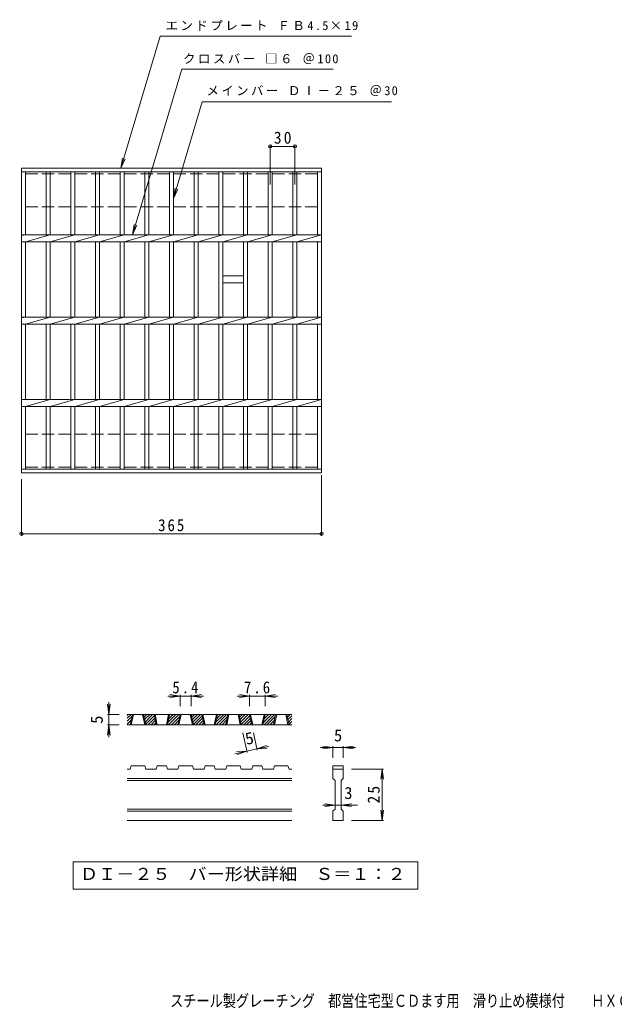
# Model space of a CAD drawing. Units: millimetres, scale not verified, with parts at other scales. Extents: x -614 to 831, y -677 to 524.
# Drawn here: x -614 to 109, y -677 to 524 of the extents above; entities that cross this region are included whole.
import ezdxf
from ezdxf.enums import TextEntityAlignment as Align

# ---------------------------------------------------------------- set-up
doc = ezdxf.new("R2010")
doc.units = ezdxf.units.MM
doc.header["$LTSCALE"] = 5
doc.header["$PDMODE"] = 32
doc.header["$PDSIZE"] = 4
doc.linetypes.add('DASHED3', pattern=[4, 3, -1])
for name, color, linetype, lineweight in [('A-1_ピット', 2, 'Continuous', 9), ('A-2_蓋', 3, 'Continuous', 9), ('A-4_寸法', 7, 'Continuous', 9), ('A-5_仕様文', 7, 'Continuous', 9), ('D-0_通り芯', 3, 'Continuous', 9), ('D-4_寸法', 7, 'Continuous', 9), ('F-5_F-5ﾚｲﾔ', 2, 'Continuous', 9)]:
    doc.layers.add(name, color=color, linetype=linetype, lineweight=lineweight)
doc.styles.add('ＭＳ ゴシック', font='')
doc.styles.get('ＭＳ ゴシック').set_extended_font_data('MS Gothic')

msp = doc.modelspace()

# ---------------------------------------------------------------- linework, layer by layer
at = {"layer": 'A-1_ピット', "linetype": 'DASHED3'}
for p, q in [((-607.096, 336.595), (-252.096, 336.595)), ((-252.096, 336.595), (-252.096, 296.595)), ((-252.096, -19.405), (-252.096, 20.595)), ((-607.096, -19.405), (-252.096, -19.405))]:
    msp.add_line(p, q, dxfattribs=at)
for points in [[(-607.096, 336.595), (-607.096, 296.595), (-252.096, 296.595)], [(-607.096, -19.405), (-607.096, 20.595), (-252.096, 20.595)]]:
    msp.add_lwpolyline(points, dxfattribs=at)
at = {"layer": 'A-2_蓋'}
for p, q in [((-612.096, -26.405), (-612.096, 343.595)), ((-612.096, 343.595), (-247.096, 343.595)), ((-612.096, 339.095), (-247.096, 339.095)), ((-607.096, 262.834), (-607.096, 339.095)), ((-582.096, 339.095), (-582.096, 262.834)), ((-577.096, 339.095), (-577.096, 262.834)), ((-552.096, 339.095), (-552.096, 262.834)), ((-547.095, 339.095), (-547.095, 262.834)), ((-522.096, 339.095), (-522.096, 262.834)), ((-517.096, 339.095), (-517.096, 262.834)), ((-492.096, 339.095), (-492.096, 262.834)), ((-487.096, 339.095), (-487.096, 262.834)), ((-462.096, 339.095), (-462.096, 262.834)), ((-457.096, 339.095), (-457.096, 262.834)), ((-432.095, 339.095), (-432.095, 262.834)), ((-427.096, 339.095), (-427.096, 262.834)), ((-402.096, 339.095), (-402.096, 262.834)), ((-397.096, 339.095), (-397.096, 262.834)), ((-372.096, 339.095), (-372.096, 262.834)), ((-367.096, 339.095), (-367.096, 262.834)), ((-342.096, 339.095), (-342.096, 262.834)), ((-337.096, 339.095), (-337.096, 262.834)), ((-312.096, 339.095), (-312.096, 262.834)), ((-307.096, 339.095), (-307.096, 262.834)), ((-282.096, 339.095), (-282.096, 262.834)), ((-277.096, 339.095), (-277.096, 262.834)), ((-252.096, 339.095), (-252.096, 262.834)), ((-247.096, 343.595), (-247.096, -26.405)), ((-607.096, 262.834), (-612.096, 261.834)), ((-612.096, 262.834), (-247.096, 262.834)), ((-612.096, 254.355), (-247.096, 254.355)), ((-577.096, 262.834), (-607.096, 254.355)), ((-607.096, 162.835), (-607.096, 254.355)), ((-582.096, 254.355), (-582.096, 162.835)), ((-547.095, 262.834), (-577.096, 254.355)), ((-577.096, 254.355), (-577.096, 162.835)), ((-552.096, 254.355), (-552.096, 162.835)), ((-517.096, 262.834), (-547.095, 254.355)), ((-547.095, 254.355), (-547.095, 162.835)), ((-522.096, 254.355), (-522.096, 162.835)), ((-487.096, 262.834), (-517.096, 254.355)), ((-517.096, 254.355), (-517.096, 162.835)), ((-492.096, 254.355), (-492.096, 162.835)), ((-457.096, 262.834), (-487.096, 254.355)), ((-487.096, 254.355), (-487.096, 162.835)), ((-462.096, 254.355), (-462.096, 162.835)), ((-427.096, 262.834), (-457.096, 254.355)), ((-457.096, 254.355), (-457.096, 162.835)), ((-432.095, 254.355), (-432.095, 162.835)), ((-397.096, 262.834), (-427.096, 254.355)), ((-427.096, 254.355), (-427.096, 162.835)), ((-402.096, 254.355), (-402.096, 162.835)), ((-367.096, 262.834), (-397.096, 254.355)), ((-397.096, 254.355), (-397.096, 162.835)), ((-372.096, 254.355), (-372.096, 162.835)), ((-337.096, 262.834), (-367.096, 254.355)), ((-367.096, 254.355), (-367.096, 162.835)), ((-342.096, 254.355), (-342.096, 162.835)), ((-307.096, 262.834), (-337.096, 254.355)), ((-337.096, 254.355), (-337.096, 162.835)), ((-312.096, 254.355), (-312.096, 162.835)), ((-277.096, 262.834), (-307.096, 254.355)), ((-307.096, 254.355), (-307.096, 162.835)), ((-282.096, 254.355), (-282.096, 162.835)), ((-247.096, 262.834), (-277.096, 254.355)), ((-277.096, 254.355), (-277.096, 162.835)), ((-252.096, 254.355), (-252.096, 162.835)), ((-367.096, 212.834), (-342.096, 212.834)), ((-367.096, 204.355), (-342.096, 204.355)), ((-607.096, 162.834), (-612.096, 161.834)), ((-612.096, 162.834), (-247.096, 162.834)), ((-577.096, 162.834), (-607.096, 154.355)), ((-547.095, 162.834), (-577.096, 154.355)), ((-517.096, 162.834), (-547.095, 154.355)), ((-487.096, 162.834), (-517.096, 154.355)), ((-457.096, 162.834), (-487.096, 154.355)), ((-427.096, 162.834), (-457.096, 154.355)), ((-397.096, 162.834), (-427.096, 154.355)), ((-367.096, 162.834), (-397.096, 154.355)), ((-337.096, 162.834), (-367.096, 154.355)), ((-307.096, 162.834), (-337.096, 154.355)), ((-277.096, 162.834), (-307.096, 154.355)), ((-247.096, 162.834), (-277.096, 154.355)), ((-612.096, 154.355), (-247.096, 154.355)), ((-607.096, 62.834), (-607.096, 154.355)), ((-582.096, 154.355), (-582.096, 62.834)), ((-577.096, 154.355), (-577.096, 62.834)), ((-552.096, 154.355), (-552.096, 62.834)), ((-547.095, 154.355), (-547.095, 62.834)), ((-522.096, 154.355), (-522.096, 62.834)), ((-517.096, 154.355), (-517.096, 62.834)), ((-492.096, 154.355), (-492.096, 62.834)), ((-487.096, 154.355), (-487.096, 62.834)), ((-462.096, 154.355), (-462.096, 62.834)), ((-457.096, 154.355), (-457.096, 62.834)), ((-432.095, 154.355), (-432.095, 62.834)), ((-427.096, 154.355), (-427.096, 62.834)), ((-402.096, 154.355), (-402.096, 62.834)), ((-397.096, 154.355), (-397.096, 62.834)), ((-372.096, 154.355), (-372.096, 62.834)), ((-367.096, 154.355), (-367.096, 62.834)), ((-342.096, 154.355), (-342.096, 62.834)), ((-337.096, 154.355), (-337.096, 62.834)), ((-312.096, 154.355), (-312.096, 62.834)), ((-307.096, 154.355), (-307.096, 62.834)), ((-282.096, 154.355), (-282.096, 62.834)), ((-277.096, 154.355), (-277.096, 62.834)), ((-252.096, 154.355), (-252.096, 62.834)), ((-612.096, 62.835), (-247.096, 62.835)), ((-577.096, 62.835), (-607.096, 54.354)), ((-547.095, 62.835), (-577.096, 54.354)), ((-517.096, 62.835), (-547.095, 54.354)), ((-487.096, 62.835), (-517.096, 54.354)), ((-457.096, 62.835), (-487.096, 54.354)), ((-427.096, 62.835), (-457.096, 54.354)), ((-397.096, 62.835), (-427.096, 54.354)), ((-367.096, 62.835), (-397.096, 54.354)), ((-337.096, 62.835), (-367.096, 54.354)), ((-307.096, 62.835), (-337.096, 54.354)), ((-277.096, 62.835), (-307.096, 54.354)), ((-247.096, 62.835), (-277.096, 54.354)), ((-612.096, 54.354), (-247.096, 54.354)), ((-607.096, -21.905), (-607.096, 54.354)), ((-582.096, 54.354), (-582.096, -21.905)), ((-577.096, 54.354), (-577.096, -21.905)), ((-552.096, 54.354), (-552.096, -21.905)), ((-547.095, 54.354), (-547.095, -21.905)), ((-522.096, 54.354), (-522.096, -21.905)), ((-517.096, 54.354), (-517.096, -21.905)), ((-492.096, 54.354), (-492.096, -21.905)), ((-487.096, 54.354), (-487.096, -21.905)), ((-462.096, 54.354), (-462.096, -21.905)), ((-457.096, 54.354), (-457.096, -21.905)), ((-432.095, 54.354), (-432.095, -21.905)), ((-427.096, 54.354), (-427.096, -21.905)), ((-402.096, 54.354), (-402.096, -21.905)), ((-397.096, 54.354), (-397.096, -21.905)), ((-372.096, 54.354), (-372.096, -21.905)), ((-367.096, 54.354), (-367.096, -21.905)), ((-342.096, 54.354), (-342.096, -21.905)), ((-337.096, 54.354), (-337.096, -21.905)), ((-312.096, 54.354), (-312.096, -21.905)), ((-307.096, 54.354), (-307.096, -21.905)), ((-282.096, 54.354), (-282.096, -21.905)), ((-277.096, 54.354), (-277.096, -21.905)), ((-252.096, 54.354), (-252.096, -21.905)), ((-247.096, -21.905), (-612.096, -21.905)), ((-247.096, -26.405), (-612.096, -26.405))]:
    msp.add_line(p, q, dxfattribs=at)
at = {"layer": 'A-4_寸法'}
for p, q in [((-443.414, 504.097), (-210.584, 504.097)), ((-417.123, 464.097), (-233.047, 464.097)), ((-392.257, 424.097), (-162.296, 424.097)), ((-309.596, 323.716), (-309.596, 371.687)), ((-309.596, 370.187), (-279.596, 370.187)), ((-279.596, 323.716), (-279.596, 371.687)), ((-427.096, 306.957), (-425.127, 319.301)), ((-427.096, 306.957), (-421.999, 318.371)), ((-476.981, 262.834), (-475.012, 275.178)), ((-476.981, 262.834), (-471.884, 274.248)), ((-612.096, -33.905), (-612.096, -101.958)), ((-247.096, -29.405), (-247.096, -101.958)), ((-612.096, -100.458), (-247.096, -100.458))]:
    msp.add_line(p, q, dxfattribs=at)
for p in [(-309.596, 370.187), (-279.596, 370.187), (-612.096, -100.458), (-247.096, -100.458)]:
    msp.add_point(p, dxfattribs=at)
at = {"layer": 'A-5_仕様文'}
for p, q in [((-417.123, 464.097), (-476.981, 262.834)), ((-392.257, 424.097), (-427.096, 306.957)), ((-491.149, 343.595), (-486.058, 355.011))]:
    msp.add_line(p, q, dxfattribs=at)
msp.add_lwpolyline([(-443.414, 504.097), (-491.149, 343.595), (-489.187, 355.94)], dxfattribs=at)
at = {"layer": 'D-0_通り芯'}
for p, q in [((-483.308, -324.476), (-478.775, -319.942)), ((-483.308, -320.94), (-482.31, -319.942)), ((-283.308, -319.942), (-483.308, -319.942)), ((-483.308, -328.011), (-477.727, -322.43)), ((-479.87, -332.442), (-477.195, -319.942)), ((-478.62, -332.442), (-475.945, -319.942)), ((-464.87, -319.942), (-462.195, -332.442)), ((-463.62, -319.942), (-460.945, -332.442)), ((-463.534, -320.341), (-463.135, -319.942)), ((-462.911, -323.254), (-459.6, -319.942)), ((-462.288, -326.166), (-456.064, -319.942)), ((-461.665, -329.078), (-452.529, -319.942)), ((-461.041, -331.991), (-450.512, -321.461)), ((-448.162, -332.442), (-450.837, -319.942)), ((-446.912, -332.442), (-449.587, -319.942)), ((-433.162, -319.942), (-435.837, -332.442)), ((-431.912, -319.942), (-434.587, -332.442)), ((-433.999, -329.697), (-424.244, -319.942)), ((-433.209, -332.442), (-420.709, -319.942)), ((-433.037, -325.199), (-427.78, -319.942)), ((-432.074, -320.701), (-431.315, -319.942)), ((-429.673, -332.442), (-419.661, -322.43)), ((-421.804, -332.442), (-419.129, -319.942)), ((-420.554, -332.442), (-417.879, -319.942)), ((-406.804, -319.942), (-404.129, -332.442)), ((-405.554, -319.942), (-402.879, -332.442)), ((-405.468, -320.341), (-405.069, -319.942)), ((-404.845, -323.254), (-401.534, -319.942)), ((-404.222, -326.166), (-397.998, -319.942)), ((-403.599, -329.078), (-394.463, -319.942)), ((-402.975, -331.991), (-392.446, -321.461)), ((-390.096, -332.442), (-392.771, -319.942)), ((-388.846, -332.442), (-391.521, -319.942)), ((-375.096, -319.942), (-377.771, -332.442)), ((-373.846, -319.942), (-376.521, -332.442)), ((-375.933, -329.697), (-366.178, -319.942)), ((-375.143, -332.442), (-362.643, -319.942)), ((-374.971, -325.199), (-369.714, -319.942)), ((-374.008, -320.701), (-373.249, -319.942)), ((-371.607, -332.442), (-361.595, -322.43)), ((-363.738, -332.442), (-361.063, -319.942)), ((-362.488, -332.442), (-359.813, -319.942)), ((-348.738, -319.942), (-346.063, -332.442)), ((-347.488, -319.942), (-344.813, -332.442)), ((-347.402, -320.341), (-347.003, -319.942)), ((-346.779, -323.254), (-343.468, -319.942)), ((-346.156, -326.166), (-339.932, -319.942)), ((-345.533, -329.078), (-336.397, -319.942)), ((-344.909, -331.991), (-334.38, -321.461)), ((-332.03, -332.442), (-334.705, -319.942)), ((-330.78, -332.442), (-333.455, -319.942)), ((-317.03, -319.942), (-319.705, -332.442)), ((-315.78, -319.942), (-318.455, -332.442)), ((-317.867, -329.697), (-308.112, -319.942)), ((-317.077, -332.442), (-304.577, -319.942)), ((-316.905, -325.199), (-311.648, -319.942)), ((-315.942, -320.701), (-315.183, -319.942)), ((-313.541, -332.442), (-303.529, -322.43)), ((-305.672, -332.442), (-302.997, -319.942)), ((-304.422, -332.442), (-301.747, -319.942)), ((-290.672, -319.942), (-287.997, -332.442)), ((-289.422, -319.942), (-286.747, -332.442)), ((-289.336, -320.341), (-288.937, -319.942)), ((-288.713, -323.254), (-285.402, -319.942)), ((-288.09, -326.166), (-283.308, -321.384)), ((-483.308, -331.547), (-478.69, -326.928)), ((-283.308, -332.442), (-483.308, -332.442)), ((-480.668, -332.442), (-479.652, -331.426)), ((-457.958, -332.442), (-449.888, -324.373)), ((-454.422, -332.442), (-449.265, -327.285)), ((-450.887, -332.442), (-448.642, -330.198)), ((-426.138, -332.442), (-420.624, -326.928)), ((-422.602, -332.442), (-421.586, -331.426)), ((-399.892, -332.442), (-391.822, -324.373)), ((-396.356, -332.442), (-391.199, -327.285)), ((-392.821, -332.442), (-390.576, -330.198)), ((-368.072, -332.442), (-362.558, -326.928)), ((-364.536, -332.442), (-363.52, -331.426)), ((-341.826, -332.442), (-333.756, -324.373)), ((-338.29, -332.442), (-333.133, -327.285)), ((-334.755, -332.442), (-332.51, -330.198)), ((-310.006, -332.442), (-304.492, -326.928)), ((-306.47, -332.442), (-305.454, -331.426)), ((-287.467, -329.078), (-283.308, -324.92)), ((-286.843, -331.991), (-283.308, -328.455)), ((-283.76, -332.442), (-283.308, -331.991)), ((-479.87, -386.192), (-478.62, -382.442)), ((-462.195, -382.442), (-478.62, -382.442)), ((-462.195, -382.442), (-460.945, -386.192)), ((-448.162, -386.192), (-446.912, -382.442)), ((-435.837, -382.442), (-446.912, -382.442)), ((-435.837, -382.442), (-434.587, -386.192)), ((-421.804, -386.192), (-420.554, -382.442)), ((-404.129, -382.442), (-420.554, -382.442)), ((-402.879, -386.192), (-404.129, -382.442)), ((-390.096, -386.192), (-388.846, -382.442)), ((-377.771, -382.442), (-388.846, -382.442)), ((-377.771, -382.442), (-376.521, -386.192)), ((-363.738, -386.192), (-362.488, -382.442)), ((-362.488, -382.442), (-346.063, -382.442)), ((-344.813, -386.192), (-346.063, -382.442)), ((-332.03, -386.192), (-330.78, -382.442)), ((-319.705, -382.442), (-330.78, -382.442)), ((-319.705, -382.442), (-318.455, -386.192)), ((-305.672, -386.192), (-304.422, -382.442)), ((-304.422, -382.442), (-287.997, -382.442)), ((-286.747, -386.192), (-287.997, -382.442)), ((-233.308, -382.442), (-220.808, -382.442)), ((-233.308, -382.442), (-233.308, -386.192)), ((-220.808, -382.442), (-220.808, -386.192)), ((-479.87, -386.192), (-483.308, -386.192)), ((-448.162, -386.192), (-460.945, -386.192)), ((-421.804, -386.192), (-434.587, -386.192)), ((-390.096, -386.192), (-402.879, -386.192)), ((-363.738, -386.192), (-376.521, -386.192)), ((-332.03, -386.192), (-344.813, -386.192)), ((-305.672, -386.192), (-318.455, -386.192)), ((-283.308, -386.192), (-286.747, -386.192)), ((-233.308, -386.192), (-220.808, -386.192)), ((-233.308, -397.442), (-233.308, -386.192)), ((-220.808, -386.192), (-220.808, -397.442)), ((-283.308, -397.442), (-483.308, -397.442)), ((-283.308, -399.942), (-483.308, -399.942)), ((-233.308, -397.442), (-230.808, -399.942)), ((-230.808, -434.942), (-230.808, -399.942)), ((-223.308, -399.942), (-220.808, -397.442)), ((-223.308, -399.942), (-223.308, -434.942)), ((-283.308, -434.942), (-483.308, -434.942)), ((-283.308, -437.442), (-483.308, -437.442)), ((-223.308, -434.942), (-220.808, -437.442)), ((-220.808, -437.442), (-220.808, -448.692)), ((-283.308, -448.692), (-483.308, -448.692)), ((-220.808, -448.692), (-233.308, -448.692))]:
    msp.add_line(p, q, dxfattribs=at)
msp.add_lwpolyline([(-233.308, -448.692), (-233.308, -437.442), (-230.808, -434.942)], dxfattribs=at)
at = {"layer": 'D-0_通り芯', "color": 7}
msp.add_lwpolyline([(-549.135, -498.692), (-549.135, -531.918), (-129.981, -531.918), (-129.981, -498.692)], close=True, dxfattribs=at)
at = {"layer": 'D-4_寸法'}
for p, q in [((-419.129, -297.442), (-434.129, -297.442)), ((-419.129, -297.442), (-431.522, -295.811)), ((-419.129, -297.442), (-431.522, -299.074)), ((-419.129, -295.942), (-419.129, -309.942)), ((-405.554, -297.442), (-419.129, -297.442)), ((-405.554, -297.442), (-393.161, -295.811)), ((-405.554, -295.942), (-405.554, -309.942)), ((-405.554, -297.442), (-393.161, -299.074)), ((-405.554, -297.442), (-390.554, -297.442)), ((-334.705, -297.442), (-349.705, -297.442)), ((-334.705, -297.442), (-347.098, -295.811)), ((-334.705, -297.442), (-347.098, -299.074)), ((-334.705, -295.942), (-334.705, -309.942)), ((-315.78, -297.442), (-334.705, -297.442)), ((-315.78, -297.442), (-303.387, -295.811)), ((-315.78, -295.942), (-315.78, -309.942)), ((-315.78, -297.442), (-303.387, -299.074)), ((-315.78, -297.442), (-300.78, -297.442)), ((-505.808, -319.942), (-507.44, -307.549)), ((-505.808, -319.942), (-505.808, -304.942)), ((-505.808, -319.942), (-504.177, -307.549)), ((-507.308, -319.942), (-493.308, -319.942)), ((-505.808, -319.942), (-505.808, -332.442)), ((-505.808, -332.442), (-507.44, -344.835)), ((-507.308, -332.442), (-493.308, -332.442)), ((-505.808, -332.442), (-504.177, -344.835)), ((-505.808, -332.442), (-505.808, -347.442)), ((-337.661, -365.861), (-342.72, -342.221)), ((-325.438, -363.245), (-329.937, -342.221)), ((-325.752, -361.778), (-313.975, -357.589)), ((-325.752, -361.778), (-311.084, -358.639)), ((-233.308, -359.942), (-248.308, -359.942)), ((-233.308, -359.942), (-245.701, -358.311)), ((-233.308, -359.942), (-245.701, -361.574)), ((-233.308, -358.442), (-233.308, -372.442)), ((-220.808, -359.942), (-233.308, -359.942)), ((-220.808, -359.942), (-208.415, -358.311)), ((-220.808, -358.442), (-220.808, -372.442)), ((-220.808, -359.942), (-208.415, -361.574)), ((-220.808, -359.942), (-205.808, -359.942)), ((-337.975, -364.394), (-352.643, -367.533)), ((-337.975, -364.394), (-350.435, -365.392)), ((-337.975, -364.394), (-349.752, -368.583)), ((-325.752, -361.778), (-337.975, -364.394)), ((-325.752, -361.778), (-313.292, -360.78)), ((-171.808, -386.192), (-210.808, -386.192)), ((-173.308, -386.192), (-174.94, -398.585)), ((-173.308, -448.692), (-173.308, -386.192)), ((-173.308, -386.192), (-171.677, -398.585)), ((-230.808, -429.942), (-245.808, -429.942)), ((-230.808, -429.942), (-243.201, -428.311)), ((-230.808, -429.942), (-243.201, -431.574)), ((-223.308, -429.942), (-230.808, -429.942)), ((-223.308, -429.942), (-210.915, -428.311)), ((-223.308, -429.942), (-210.915, -431.574)), ((-223.308, -429.942), (-203.308, -429.942)), ((-173.308, -448.692), (-174.94, -436.299)), ((-173.308, -448.692), (-171.677, -436.299)), ((-171.808, -448.692), (-210.808, -448.692))]:
    msp.add_line(p, q, dxfattribs=at)

# ---------------------------------------------------------------- texts
at = {"layer": 'A-4_寸法', "char_height": 11, "attachment_point": 7, "style": 'ＭＳ ゴシック'}
for s, insert in [('\\T1.21;エンドプレート\\~ＦＢ4.5×19', (-436.834, 510.81)), ('\\T1.21;クロスバー\\~□６\\~＠100', (-415.547, 470.086)), ('\\T1.2;メインバー\\~ＤⅠ－２５\\~＠30', (-386.926, 431.333))]:
    msp.add_mtext(s, dxfattribs=dict(at, insert=insert))
at = {"layer": 'A-4_寸法', "color": 2, "char_height": 14.66, "attachment_point": 7, "style": 'ＭＳ ゴシック'}
for s, insert in [('\\T1.27;\\W0.95;30', (-305.221, 373.187)), ('\\T1.27;\\W0.9;365', (-445.846, -97.458))]:
    msp.add_mtext(s, dxfattribs=dict(at, insert=insert))
at = {"layer": 'D-0_通り芯', "color": 2, "style": 'ＭＳ ゴシック', "width": 1.1}
msp.add_text('ＤＩ－２５\u3000バー形状詳細\u3000Ｓ＝１：２', height=14.66, dxfattribs=at).set_placement((-540.808, -525.305), align=Align.BOTTOM_LEFT)
at = {"layer": 'D-4_寸法', "color": 2, "style": 'ＭＳ ゴシック'}
for rotation, p in [(90, (-508.808, -331.192)), (12.079, (-337.381, -361.199))]:
    msp.add_text('5', height=14.66, rotation=rotation, dxfattribs=at).set_placement(p, align=Align.BOTTOM_LEFT)
for s, p in [('5', (-232.058, -356.942)), ('3', (-219.558, -426.942))]:
    msp.add_text(s, height=14.66, dxfattribs=at).set_placement(p, align=Align.BOTTOM_LEFT)
at = {"layer": 'D-4_寸法', "color": 2, "char_height": 14.66, "attachment_point": 7, "style": 'ＭＳ ゴシック'}
for s, insert in [('\\T1.27;\\W0.9;5.4', (-428.591, -294.442)), ('\\T1.27;\\W0.9;7.6', (-341.492, -294.442))]:
    msp.add_mtext(s, dxfattribs=dict(at, insert=insert))
at = {"layer": 'D-4_寸法', "color": 2, "insert": (-176.308, -428.067), "char_height": 14.66, "attachment_point": 7, "rotation": 90, "style": 'ＭＳ ゴシック'}
msp.add_mtext('\\T1.27;\\W0.95;25', dxfattribs=at)
at = {"layer": 'F-5_F-5ﾚｲﾔ', "style": 'ＭＳ ゴシック', "width": 0.8}
msp.add_text('スチール製グレーチング\u3000都営住宅型ＣＤます用\u3000滑り止め模様付\u3000\u3000ＨＸＣＤ\u3000３００', height=14.66, dxfattribs=at).set_placement((-431.25, -679.373), align=Align.BOTTOM_LEFT)

doc.saveas('drawing.dxf')
